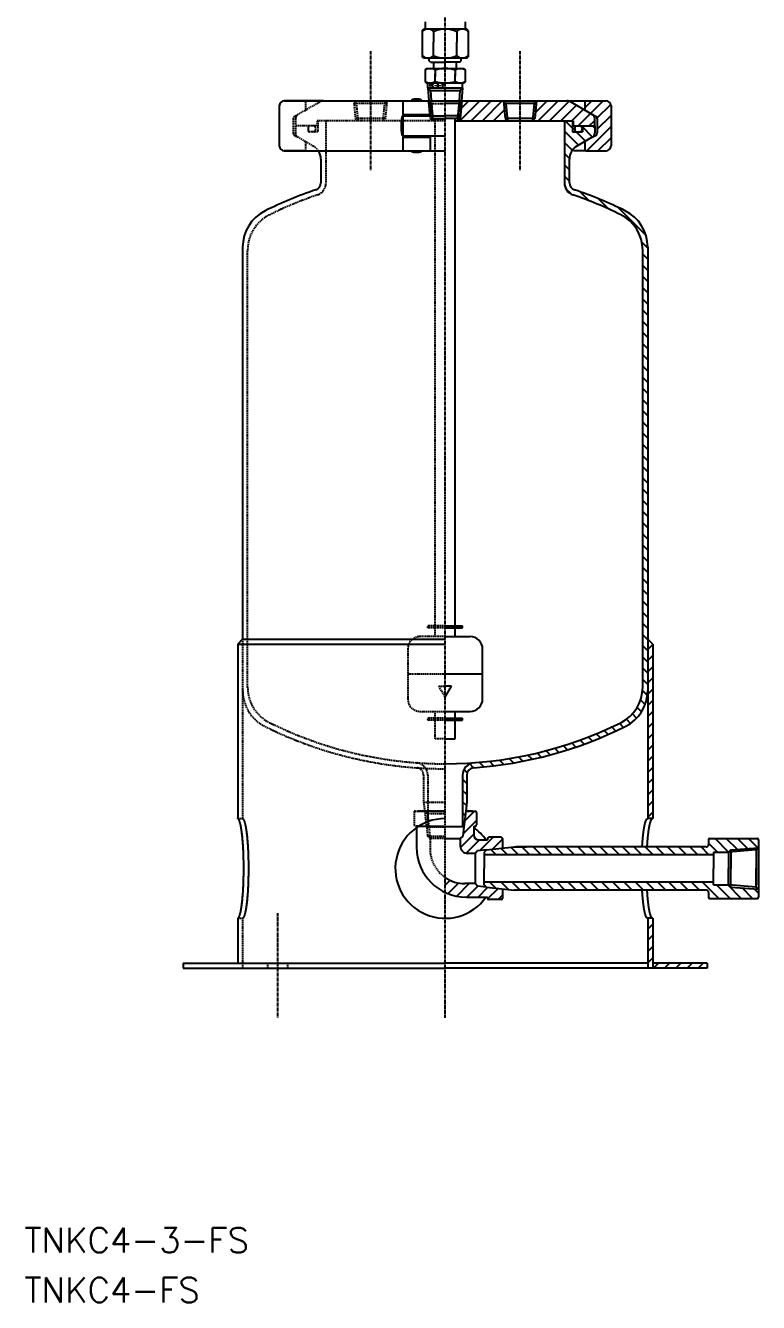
# Model space of a CAD drawing. Extents: x -168 to 126, y -732 to 125.
# Drawn here: x -168 to 126, y -732 to -220 of the extents above; entities that cross this region are included whole.
import ezdxf

# ---------------------------------------------------------------- set-up
doc = ezdxf.new("R2010")
doc.units = 0
doc.linetypes.add('CENTER', pattern=[2, 1.25, -0.25, 0.25, -0.25])
doc.linetypes.add('DASHED', pattern=[0.75, 0.5, -0.25])
doc.layers.get('0').update_dxf_attribs({"linetype": 'CONTINUOUS'})
doc.layers.add('CENTER', color=1, linetype='CENTER')
doc.styles.get("Standard").update_dxf_attribs({"font": 'txt.shx', "bigfont": 'bigfont.shx'})

# ---------------------------------------------------------------- blocks, each defined once
blk = doc.blocks.new('*U11')
at = {"color": 7, "linetype": 'CONTINUOUS'}
blk.add_text('MC-8-2', height=1, dxfattribs=at).set_placement((-6.42, -244.24))
blk = doc.blocks.new('*X12')
at = {"color": 0, "linetype": 'CONTINUOUS'}
for p, q in [((5.92, -258), (13.92, -250)), ((6.35, -253.08), (9.43, -250)), ((10.41, -258), (18.41, -250)), ((14.9, -258), (22.9, -250)), ((36.21, -254.65), (40.86, -250)), ((37.35, -258), (45.35, -250)), ((41.84, -258), (49.7, -250.14)), ((56, -252.82), (58.82, -250)), ((58.29, -255.02), (63.31, -250)), ((19.39, -258), (23.7, -253.69)), ((46.33, -258), (52.6, -251.73)), ((50.82, -258), (55.45, -253.37)), ((53.31, -260), (58.29, -255.02)), ((60.95, -256.85), (66.41, -251.39)), ((61, -261.29), (66.5, -255.79)), ((23.88, -258), (24.44, -257.44)), ((56.78, -270), (66.5, -260.28)), ((57.8, -260), (60, -257.8)), ((61.27, -270), (66.5, -264.77))]:
    blk.add_line(p, q, dxfattribs=at)
blk = doc.blocks.new('*X13')
at = {"color": 0, "linetype": 'CONTINUOUS'}
for p, q in [((7.77, -539.03), (11.8, -535)), ((7.18, -544.11), (12.5, -538.79)), ((6.16, -549.62), (11.5, -544.28)), ((8.41, -551.85), (13.77, -546.5)), ((13.93, -550.82), (19.26, -545.5)), ((19, -550.25), (23, -546.25)), ((0, -564.76), (2, -562.76)), ((1.15, -568.1), (5.4, -563.84)), ((4.62, -569.12), (9.66, -564.07)), ((8.73, -569.5), (13.14, -565.09)), ((13.22, -569.5), (17.16, -565.56)), ((17.03, -570.18), (21.22, -565.98)), ((21.2, -570.5), (23, -568.7))]:
    blk.add_line(p, q, dxfattribs=at)
blk = doc.blocks.new('*X14')
at = {"color": 0, "linetype": 'CONTINUOUS'}
for p, q in [((51, -260.89), (48.11, -258)), ((59.11, -264.51), (55, -260.4)), ((60, -260.91), (59.09, -260)), ((53.42, -267.8), (47.8, -262.18)), ((56.27, -266.16), (52.51, -262.4)), ((50.95, -269.82), (47.8, -266.67)), ((49.8, -273.16), (47.8, -271.16)), ((49.8, -277.65), (47.8, -275.65)), ((49.8, -282.14), (47.8, -280.14)), ((50.6, -287.43), (48.31, -285.14))]:
    blk.add_line(p, q, dxfattribs=at)
blk = doc.blocks.new('*X15')
at = {"color": 0, "linetype": 'CONTINUOUS'}
for p, q in [((57.73, -290.07), (54.12, -286.46)), ((65.5, -293.35), (61.36, -289.22)), ((80.47, -303.83), (69.38, -292.74)), ((81.2, -309.05), (78.89, -306.74)), ((81.2, -313.54), (79.2, -311.54)), ((81.2, -318.03), (79.2, -316.03)), ((81.2, -322.52), (79.2, -320.52)), ((81.2, -327.01), (79.2, -325.01)), ((81.2, -331.5), (79.2, -329.5)), ((81.2, -335.99), (79.2, -333.99)), ((81.2, -340.48), (79.2, -338.48)), ((81.2, -344.97), (79.2, -342.97)), ((81.2, -349.46), (79.2, -347.46)), ((81.2, -353.95), (79.2, -351.95)), ((81.2, -358.44), (79.2, -356.44)), ((81.2, -362.93), (79.2, -360.93)), ((81.2, -367.42), (79.2, -365.42)), ((81.2, -371.91), (79.2, -369.91)), ((81.2, -376.4), (79.2, -374.4)), ((81.2, -380.89), (79.2, -378.89)), ((81.2, -385.38), (79.2, -383.38)), ((81.2, -389.87), (79.2, -387.87)), ((81.2, -394.36), (79.2, -392.36)), ((81.2, -398.85), (79.2, -396.85)), ((81.2, -403.34), (79.2, -401.34)), ((81.2, -407.83), (79.2, -405.83)), ((81.2, -412.32), (79.2, -410.32)), ((81.2, -416.81), (79.2, -414.81)), ((81.2, -421.31), (79.2, -419.31)), ((81.2, -425.8), (79.2, -423.8)), ((81.2, -430.29), (79.2, -428.29)), ((81.2, -434.78), (79.2, -432.78)), ((81.2, -439.27), (79.2, -437.27)), ((81.2, -443.76), (79.2, -441.76)), ((81.2, -448.25), (79.2, -446.25)), ((81.2, -452.74), (79.2, -450.74)), ((81.2, -457.23), (79.2, -455.23)), ((81.2, -461.72), (79.2, -459.72)), ((81.2, -466.21), (79.2, -464.21)), ((81.2, -470.7), (79.2, -468.7)), ((81.2, -475.19), (79.2, -473.19)), ((81.2, -479.68), (79.2, -477.68)), ((81.08, -488.53), (79.15, -486.6)), ((81.2, -484.17), (79.2, -482.17)), ((80.2, -492.15), (78.38, -490.33)), ((76.76, -497.69), (75.06, -495.99)), ((78.72, -495.16), (76.97, -493.41)), ((68.46, -502.86), (66.82, -501.22)), ((71.5, -501.41), (69.86, -499.76)), ((74.36, -499.78), (72.69, -498.11)), ((55.77, -508.12), (54.11, -506.47)), ((59.03, -506.89), (57.38, -505.24)), ((62.23, -505.61), (60.58, -503.96)), ((65.37, -504.26), (63.73, -502.62)), ((38.55, -513.36), (36.85, -511.65)), ((42.12, -512.44), (40.43, -510.75)), ((45.63, -511.46), (43.95, -509.78)), ((49.07, -510.41), (47.4, -508.74)), ((52.45, -509.3), (50.79, -507.64)), ((11.36, -517.6), (9.82, -516.06)), ((15.51, -517.26), (13.66, -515.41)), ((19.56, -516.82), (17.74, -515)), ((23.52, -516.29), (21.73, -514.5)), ((27.39, -515.67), (25.63, -513.91)), ((31.19, -514.98), (29.45, -513.24)), ((34.91, -514.2), (33.19, -512.48)), ((8.65, -523.87), (7, -522.22)), ((8.83, -519.56), (7.55, -518.28)), ((8.65, -528.36), (7, -526.71)), ((8.5, -532.7), (7, -531.2)), ((8.03, -536.72), (7, -535.69)), ((7.57, -540.75), (7, -540.18))]:
    blk.add_line(p, q, dxfattribs=at)
blk = doc.blocks.new('*X16')
at = {"color": 0, "linetype": 'CONTINUOUS'}
for p, q in [((81.2, -470.09), (83.2, -468.09)), ((81.2, -474.58), (83.2, -472.58)), ((81.2, -479.07), (83.2, -477.07)), ((81.2, -483.56), (83.2, -481.56)), ((81.2, -488.05), (83.2, -486.05)), ((81.2, -492.54), (83.2, -490.54)), ((81.2, -497.03), (83.2, -495.03)), ((81.2, -501.52), (83.2, -499.52)), ((81.2, -506.01), (83.2, -504.01)), ((81.2, -510.5), (83.2, -508.5)), ((81.2, -514.99), (83.2, -512.99)), ((81.2, -519.48), (83.2, -517.48)), ((81.2, -523.97), (83.2, -521.97)), ((81.2, -528.46), (83.2, -526.46)), ((81.2, -532.95), (83.2, -530.95)), ((81.2, -537.44), (83.2, -535.44)), ((81.2, -582.34), (83.2, -580.34)), ((81.2, -586.83), (83.2, -584.83)), ((81.2, -591.32), (83.2, -589.32)), ((81.2, -595.81), (83.2, -593.81))]:
    blk.add_line(p, q, dxfattribs=at)
blk = doc.blocks.new('*X17')
at = {"color": 0, "linetype": 'CONTINUOUS'}
for p, q in [((83.5, -598), (85.5, -596)), ((87.99, -598), (89.99, -596)), ((92.48, -598), (94.48, -596)), ((96.97, -598), (98.97, -596)), ((101.46, -598), (103.46, -596))]:
    blk.add_line(p, q, dxfattribs=at)
blk = doc.blocks.new('*X18')
at = {"color": 0, "linetype": 'CONTINUOUS'}
for p, q in [((109.19, -551.47), (105.61, -547.88)), ((113.64, -551.43), (108.21, -546)), ((117.03, -550.32), (112.7, -546)), ((121.21, -550.02), (117.19, -546)), ((125.4, -549.72), (121.68, -546)), ((15.98, -552.55), (15.61, -552.18)), ((20.47, -552.55), (18.25, -550.33)), ((24.96, -552.55), (22.31, -549.9)), ((29.45, -552.55), (26.38, -549.48)), ((33.94, -552.55), (30.74, -549.35)), ((38.43, -552.55), (35.23, -549.35)), ((42.92, -552.55), (39.72, -549.35)), ((47.41, -552.55), (44.21, -549.35)), ((51.9, -552.55), (48.7, -549.35)), ((56.39, -552.55), (53.19, -549.35)), ((60.88, -552.55), (57.68, -549.35)), ((65.37, -552.55), (62.17, -549.35)), ((69.86, -552.55), (66.66, -549.35)), ((74.35, -552.55), (71.15, -549.35)), ((78.84, -552.55), (75.64, -549.35)), ((83.33, -552.55), (80.13, -549.35)), ((87.82, -552.55), (84.62, -549.35)), ((92.31, -552.55), (89.11, -549.35)), ((96.8, -552.55), (93.6, -549.35)), ((101.29, -552.55), (98.09, -549.35)), ((105.78, -552.55), (102.58, -549.35)), ((20.34, -565.89), (17.9, -563.45)), ((25.36, -566.41), (22.39, -563.45)), ((30.08, -566.65), (26.88, -563.45)), ((34.57, -566.65), (31.37, -563.45)), ((39.06, -566.65), (35.86, -563.45)), ((43.55, -566.65), (40.35, -563.45)), ((48.04, -566.65), (44.84, -563.45)), ((52.53, -566.65), (49.33, -563.45)), ((57.02, -566.65), (53.82, -563.45)), ((61.51, -566.65), (58.31, -563.45)), ((66, -566.65), (62.8, -563.45)), ((70.49, -566.65), (67.29, -563.45)), ((74.98, -566.65), (71.78, -563.45)), ((79.47, -566.65), (76.27, -563.45)), ((83.96, -566.65), (80.76, -563.45)), ((88.45, -566.65), (85.25, -563.45)), ((92.94, -566.65), (89.74, -563.45)), ((97.43, -566.65), (94.23, -563.45)), ((101.92, -566.65), (98.72, -563.45)), ((109.76, -570), (103.21, -563.45)), ((114.25, -570), (108.79, -564.53)), ((118.74, -570), (113.28, -564.53)), ((123.23, -570), (119.06, -565.82)), ((125.61, -567.88), (123.9, -566.18))]:
    blk.add_line(p, q, dxfattribs=at)

msp = doc.modelspace()

# ---------------------------------------------------------------- linework, layer by layer
at = {"color": 7, "linetype": 'CONTINUOUS'}
for p, q in [((-8, -218.3), (-8, -221.2)), ((8, -218.3), (8, -221.2)), ((-9.24, -221.7), (-8.74, -221.2)), ((-9.24, -221.7), (-9.24, -232.3)), ((8.74, -221.2), (-8.74, -221.2)), ((-4.62, -222.21), (-4.62, -226.45)), ((-4.62, -222.21), (-4.62, -226.45)), ((4.62, -222.21), (4.62, -226.45)), ((9.24, -221.7), (8.74, -221.2)), ((9.24, -221.7), (9.24, -232.3)), ((-4.62, -231.79), (-4.62, -226.45)), ((4.62, -231.79), (4.62, -226.45)), ((-8.74, -232.8), (-9.24, -232.3)), ((8.74, -232.8), (-8.74, -232.8)), ((-6.43, -233.92), (-6.43, -232.8)), ((-5.93, -234.42), (-6.43, -233.92)), ((-5.93, -234.42), (0, -234.42)), ((-4.5, -237), (-4.5, -234.32)), ((5.93, -234.42), (0, -234.42)), ((4.5, -237), (4.5, -234.32)), ((5.93, -234.42), (6.43, -233.92)), ((6.43, -233.92), (6.43, -232.8)), ((8.74, -232.8), (9.24, -232.3)), ((-8.08, -237.5), (-7.58, -237)), ((-8.08, -237.5), (-8.08, -242.3)), ((-7.58, -237), (7.58, -237)), ((-6, -237), (6, -237)), ((-4.04, -237.62), (-4.04, -240.31)), ((-4.04, -237.62), (-4.04, -240)), ((-4.04, -242.18), (-4.04, -239.12)), ((4.04, -237.62), (4.04, -240)), ((4.04, -237.62), (4.04, -240)), ((4.04, -242.18), (4.04, -239.12)), ((7.58, -237), (8.08, -237.5)), ((8.08, -237.5), (8.08, -242.3)), ((-8.08, -242.3), (-7.58, -242.8)), ((-7.58, -242.8), (7.58, -242.8)), ((-7.58, -242.8), (7.58, -242.8)), ((-7, -244.8), (-7, -242.8)), ((-7, -244.8), (-6.57, -250)), ((-7, -244.8), (-5.92, -245.8)), ((-7, -244.8), (7, -244.8)), ((-6, -242.8), (6, -242.8)), ((-5.92, -245.8), (-5.57, -250)), ((-5.92, -245.8), (5.92, -245.8)), ((-5.5, -242.8), (5.5, -242.8)), ((5.92, -245.8), (5.57, -250)), ((7, -244.8), (5.92, -245.8)), ((7, -244.8), (6.57, -250)), ((7, -244.8), (7, -242.8)), ((7.58, -242.8), (8.08, -242.3)), ((-64.5, -250), (0, -250)), ((-56.5, -250), (-64.5, -250)), ((-48.8, -250), (-56.5, -250)), ((-17, -250), (-17, -255.5)), ((-6.57, -250), (6.57, -250)), ((-6, -250), (-6, -255.5)), ((0, -250), (64.5, -250)), ((6.54, -251), (0, -251)), ((5.57, -250), (5, -257)), ((5.63, -251), (5, -258)), ((6.63, -250), (5.63, -251)), ((6.63, -250), (6, -257)), ((6.08, -256), (6.57, -250)), ((23.37, -250), (24, -257)), ((23.37, -250), (24.37, -251)), ((36.54, -251), (23.46, -251)), ((24.37, -251), (25, -258)), ((35.63, -251), (35, -258)), ((36.63, -250), (35.63, -251)), ((36.63, -250), (36, -257)), ((59, -255.42), (50.3, -250.4)), ((56, -250.5), (56, -253.69)), ((-66.5, -252), (-66.5, -268)), ((-17, -255.5), (-6, -255.5)), ((-17, -256), (0, -256)), ((-17, -256), (-17, -264)), ((-13.64, -255.5), (-13.64, -256)), ((-9.36, -255.5), (-9.36, -256)), ((-6.08, -256), (0, -256)), ((6.08, -256), (0, -256)), ((6.08, -256), (5, -257)), ((59, -255.42), (60.5, -256.29)), ((66.5, -252), (66.5, -268)), ((5, -257), (0, -257)), ((5, -257), (0, -257)), ((6, -257), (0, -257)), ((4, -464.95), (4, -257)), ((4, -258), (51.35, -258)), ((6, -257), (5, -258)), ((36, -257), (24, -257)), ((24, -257), (25, -258)), ((36, -257), (35, -258)), ((47.8, -258), (47.8, -282.94)), ((51, -258), (51, -262.4)), ((51, -260), (60, -260)), ((51.35, -258), (51.35, -260)), ((55, -260), (55, -262.4)), ((60, -260), (60, -257.15)), ((60, -260), (60, -262.85)), ((61, -257.15), (61, -262.85)), ((-17, -264), (0, -264)), ((-17, -264.5), (-17, -270)), ((-17, -264.5), (-6, -264.5)), ((-13.64, -264), (-13.64, -264.5)), ((-9.36, -264), (-9.36, -264.5)), ((-6, -264.5), (-6, -270)), ((51, -262.4), (55, -262.4)), ((59, -264.58), (52.8, -268.16)), ((56, -266.31), (56, -269.5)), ((59, -264.58), (60.5, -263.71)), ((-56.5, -270), (-64.5, -270)), ((-64.5, -270), (0, -270)), ((-56.5, -270), (-50.28, -270)), ((56.5, -270), (51.48, -270)), ((56.5, -270), (64.5, -270)), ((-49.8, -273.35), (-49.8, -282.83)), ((49.8, -282.83), (49.8, -273.35)), ((-81.2, -308.64), (-81.2, -466)), ((79.2, -485.31), (79.2, -309.87)), ((81.2, -308.64), (81.2, -486.53)), ((0, -460.65), (7, -460.65)), ((7, -461.45), (7, -460.65)), ((-83.2, -468), (-81.2, -466)), ((-81.2, -466), (0, -466)), ((0, -461.45), (7, -461.45)), ((0, -464.95), (10, -464.95)), ((83.2, -468), (81.2, -466)), ((-83.2, -468), (-83.2, -538)), ((-83.2, -468), (0, -468)), ((15, -489.95), (15, -469.95)), ((83.2, -468), (83.2, -538)), ((0, -479.95), (15, -479.95)), ((2.6, -484.82), (0, -484.82)), ((0, -489.32), (2.6, -484.82)), ((81.2, -486.53), (81.2, -538)), ((0, -494.95), (10, -494.95)), ((4, -505.95), (4, -494.95)), ((0, -497.65), (7, -497.65)), ((0, -498.45), (7, -498.45)), ((7, -498.45), (7, -497.65)), ((0, -505.95), (4, -505.95)), ((7, -520.56), (7, -535)), ((8.65, -520.59), (8.65, -531.35)), ((8.65, -531.35), (8.23, -535)), ((7, -535), (7, -541.35)), ((8.23, -535), (7.5, -541.35)), ((8.23, -535), (12, -535)), ((11, -535), (8.23, -535)), ((12.5, -535.5), (12.5, -540.5)), ((83.2, -538), (81.2, -538)), ((-11.5, -541.64), (-11.5, -549.5)), ((-10.54, -541), (0, -541)), ((7.5, -541.35), (0, -541.35)), ((7.5, -541.35), (7.07, -545)), ((11.5, -541), (11.5, -544.5)), ((11.5, -541), (12, -541)), ((0, -546), (6.07, -546)), ((7.07, -545), (6.07, -546)), ((6.07, -546), (6.07, -548.93)), ((13.5, -546.5), (17, -546.5)), ((17, -546), (17, -546.5)), ((22.5, -545.5), (17.5, -545.5)), ((23, -546), (23, -549.83)), ((105.61, -546.5), (105.61, -548.35)), ((106.11, -546), (125.11, -546)), ((125.61, -546.5), (125.61, -569.5)), ((12, -551.93), (9.07, -551.93)), ((13, -550.93), (12, -551.93)), ((12, -551.93), (12, -564.07)), ((16.56, -550.54), (13, -550.93)), ((16.6, -550.5), (15.61, -551.47)), ((15.61, -551.47), (15.61, -558)), ((32.55, -552.55), (15.61, -552.55)), ((16.6, -550.5), (27.61, -549.35)), ((27.61, -549.35), (32.55, -549.35)), ((27.61, -549.35), (32.55, -549.35)), ((104.61, -549.35), (28.32, -549.35)), ((107.61, -552.55), (28.32, -552.55)), ((107.61, -551.47), (107.61, -558)), ((107.61, -551.47), (113.61, -551.47)), ((114.6, -550.5), (113.61, -551.47)), ((124.73, -550.5), (113.61, -551.47)), ((113.61, -551.47), (113.61, -558)), ((114.6, -550.5), (125.61, -549.7)), ((114.6, -550.5), (114.6, -558)), ((125.61, -549.7), (124.73, -550.5)), ((124.73, -550.5), (124.73, -558)), ((15.61, -564.53), (15.61, -558)), ((107.61, -564.53), (107.61, -558)), ((113.61, -564.53), (113.61, -558)), ((114.6, -565.5), (114.6, -558)), ((124.73, -565.5), (124.73, -558)), ((125.61, -564.53), (125.61, -558)), ((125.61, -564.53), (125.61, -558)), ((125.61, -564.53), (125.61, -558)), ((32.55, -563.45), (15.61, -563.45)), ((32.55, -563.45), (15.61, -563.45)), ((107.61, -563.45), (28.32, -563.45)), ((12, -564.07), (7.93, -564.07)), ((13, -565.07), (12, -564.07)), ((16.56, -565.46), (13, -565.07)), ((16.6, -565.5), (15.61, -564.53)), ((16.6, -565.5), (27.61, -566.65)), ((23, -566.17), (23, -570)), ((104.61, -566.65), (27.61, -566.65)), ((105.61, -567.65), (105.61, -569.5)), ((107.61, -564.53), (113.61, -564.53)), ((114.6, -565.5), (113.61, -564.53)), ((124.73, -565.5), (113.61, -564.53)), ((114.6, -565.5), (125.61, -566.3)), ((125.61, -566.3), (124.73, -565.5)), ((8.5, -569.5), (17, -569.5)), ((17, -569.5), (17, -570)), ((22.5, -570.5), (17.5, -570.5)), ((106.11, -570), (125.11, -570)), ((-83.2, -578), (-83.2, -596)), ((83.2, -578), (81.2, -578)), ((81.2, -578), (81.2, -598)), ((83.2, -578), (83.2, -598)), ((-105, -596), (-105, -598)), ((-105, -596), (0, -596)), ((-105, -598), (0, -598)), ((81.2, -596), (0, -596)), ((105, -598), (0, -598)), ((105, -596), (83.2, -596)), ((105, -596), (105, -598))]:
    msp.add_line(p, q, dxfattribs=at)
at = {"color": 3, "linetype": 'DASHED'}
for p, q in [((-60.5, -256.29), (-50.3, -250.4)), ((-56, -250.5), (-56, -253.69)), ((-36.63, -250), (-36, -257)), ((-36.63, -250), (-35.63, -251)), ((-23.46, -251), (-36.54, -251)), ((-35.63, -251), (-35, -258)), ((-24.37, -251), (-25, -258)), ((-23.37, -250), (-24.37, -251)), ((-23.37, -250), (-24, -257)), ((-6.63, -250), (-6, -257)), ((-6.63, -250), (-5.63, -251)), ((-6.08, -256), (-6.57, -250)), ((-6.54, -251), (0, -251)), ((-5.63, -251), (-5, -258)), ((-5.57, -250), (-5, -257)), ((-6.08, -256), (-5, -257)), ((-61, -257.15), (-61, -262.85)), ((-60, -257.15), (-60, -262.85)), ((-51, -260), (-60, -260)), ((-55, -260), (-55, -262.4)), ((0, -258), (-51.35, -258)), ((-51.35, -258), (-51.35, -260)), ((-51, -258), (-51, -262.4)), ((-47.8, -258), (-47.8, -282.94)), ((-24, -257), (-36, -257)), ((-36, -257), (-35, -258)), ((-24, -257), (-25, -258)), ((-6, -257), (-5, -258)), ((-6, -257), (0, -257)), ((-5, -257), (0, -257)), ((-5, -257), (0, -257)), ((-4, -464.95), (-4, -257)), ((-60.5, -263.71), (-52.8, -268.16)), ((-56, -266.31), (-56, -269.5)), ((-51, -262.4), (-55, -262.4)), ((-79.2, -485.31), (-79.2, -309.87)), ((-7, -461.45), (-7, -460.65)), ((0, -460.65), (-7, -460.65)), ((-81.2, -466), (-81.2, -538)), ((0, -464.95), (-10, -464.95)), ((0, -461.45), (-7, -461.45)), ((-15, -469.95), (-15, -489.95)), ((-15, -479.95), (0, -479.95)), ((-2.6, -484.82), (0, -489.32)), ((-2.6, -484.82), (0, -484.82)), ((-10, -494.95), (0, -494.95)), ((-4, -505.95), (-4, -494.95)), ((0, -497.65), (-7, -497.65)), ((-7, -498.45), (-7, -497.65)), ((0, -498.45), (-7, -498.45)), ((0, -505.95), (-4, -505.95)), ((-8.65, -520.59), (-8.65, -531.35)), ((-7, -520.56), (-7, -535)), ((-8.65, -531.35), (-8.23, -535)), ((-8.65, -531.35), (0, -531.35)), ((-83.2, -538), (-81.2, -538)), ((-12.5, -535.5), (-12.5, -540.5)), ((-12, -535), (0, -535)), ((0, -535), (-11, -535)), ((-8.23, -535), (0, -535)), ((-8.23, -535), (-7.5, -541.35)), ((-8.23, -535), (0, -535)), ((-8.07, -535), (-7.07, -545)), ((-7.07, -536), (-8.07, -535)), ((-7.07, -536), (-6.07, -546)), ((-7.07, -536), (0, -536)), ((-7, -535), (-7, -541.35)), ((-10.54, -541), (-12, -541)), ((-11.5, -541.64), (-11.5, -541)), ((-7.5, -541.35), (0, -541.35)), ((-7.07, -545), (0, -545)), ((-7.07, -545), (-6.07, -546)), ((0, -546), (-6.07, -546)), ((-6.07, -546), (-6.07, -550.07)), ((-83.2, -578), (-81.2, -578)), ((-81.2, -578), (-81.2, -598)), ((-71.18, -596), (-71.18, -598)), ((-63.18, -596), (-63.18, -598))]:
    msp.add_line(p, q, dxfattribs=at)
at = {"color": 7, "linetype": 'CONTINUOUS'}
for points in [[(-9.36, -250, 0), (-9.36, -249.98, 0), (-9.36, -249.96, 0), (-9.37, -249.94, 0), (-9.37, -249.93, 0), (-9.38, -249.91, 0), (-9.39, -249.89, 0), (-9.39, -249.87, 0), (-9.4, -249.85, 0), (-9.41, -249.84, 0), (-9.43, -249.82, 0), (-9.44, -249.8, 0), (-9.45, -249.78, 0), (-9.47, -249.77, 0), (-9.49, -249.75, 0), (-9.51, -249.73, 0), (-9.53, -249.71, 0), (-9.55, -249.7, 0), (-9.57, -249.68, 0), (-9.59, -249.66, 0), (-9.61, -249.65, 0), (-9.64, -249.63, 0), (-9.67, -249.62, 0), (-9.69, -249.6, 0), (-9.72, -249.59, 0), (-9.75, -249.57, 0), (-9.78, -249.56, 0), (-9.81, -249.54, 0), (-9.85, -249.53, 0), (-9.88, -249.51, 0), (-9.92, -249.5, 0), (-9.95, -249.49, 0), (-9.99, -249.47, 0), (-10.03, -249.46, 0), (-10.06, -249.45, 0), (-10.1, -249.44, 0), (-10.14, -249.42, 0), (-10.18, -249.41, 0), (-10.23, -249.4, 0), (-10.27, -249.39, 0), (-10.31, -249.38, 0), (-10.36, -249.37, 0), (-10.4, -249.36, 0), (-10.45, -249.35, 0), (-10.49, -249.34, 0), (-10.54, -249.33, 0), (-10.59, -249.32, 0), (-10.63, -249.32, 0), (-10.68, -249.31, 0), (-10.73, -249.3, 0), (-10.78, -249.3, 0), (-10.83, -249.29, 0), (-10.88, -249.28, 0), (-10.93, -249.28, 0), (-10.98, -249.28, 0), (-11.03, -249.27, 0), (-11.08, -249.27, 0), (-11.13, -249.26, 0), (-11.19, -249.26, 0), (-11.24, -249.26, 0), (-11.29, -249.26, 0), (-11.34, -249.25, 0), (-11.4, -249.25, 0), (-11.45, -249.25, 0), (-11.5, -249.25, 0), (-11.55, -249.25, 0), (-11.6, -249.25, 0), (-11.66, -249.25, 0), (-11.71, -249.26, 0), (-11.76, -249.26, 0), (-11.81, -249.26, 0), (-11.87, -249.26, 0), (-11.92, -249.27, 0), (-11.97, -249.27, 0), (-12.02, -249.28, 0), (-12.07, -249.28, 0), (-12.12, -249.28, 0), (-12.17, -249.29, 0), (-12.22, -249.3, 0), (-12.27, -249.3, 0), (-12.32, -249.31, 0), (-12.37, -249.32, 0), (-12.41, -249.32, 0), (-12.46, -249.33, 0), (-12.51, -249.34, 0), (-12.55, -249.35, 0), (-12.6, -249.36, 0), (-12.64, -249.37, 0), (-12.69, -249.38, 0), (-12.73, -249.39, 0), (-12.77, -249.4, 0), (-12.82, -249.41, 0), (-12.86, -249.42, 0), (-12.9, -249.44, 0), (-12.94, -249.45, 0), (-12.97, -249.46, 0), (-13.01, -249.47, 0), (-13.05, -249.49, 0), (-13.08, -249.5, 0), (-13.12, -249.51, 0), (-13.15, -249.53, 0), (-13.19, -249.54, 0), (-13.22, -249.56, 0), (-13.25, -249.57, 0), (-13.28, -249.59, 0), (-13.31, -249.6, 0), (-13.33, -249.62, 0), (-13.36, -249.63, 0), (-13.39, -249.65, 0), (-13.41, -249.66, 0), (-13.43, -249.68, 0), (-13.45, -249.7, 0), (-13.47, -249.71, 0), (-13.49, -249.73, 0), (-13.51, -249.75, 0), (-13.53, -249.77, 0), (-13.55, -249.78, 0), (-13.56, -249.8, 0), (-13.57, -249.82, 0), (-13.59, -249.84, 0), (-13.6, -249.85, 0), (-13.61, -249.87, 0), (-13.61, -249.89, 0), (-13.62, -249.91, 0), (-13.63, -249.93, 0), (-13.63, -249.94, 0), (-13.64, -249.96, 0), (-13.64, -249.98, 0), (-13.64, -250, 0)], [(-17, -256, 0), (-17.02, -256, 0), (-17.03, -256, 0), (-17.05, -256.01, 0), (-17.07, -256.02, 0), (-17.09, -256.03, 0), (-17.1, -256.04, 0), (-17.12, -256.06, 0), (-17.14, -256.08, 0), (-17.15, -256.1, 0), (-17.17, -256.12, 0), (-17.19, -256.14, 0), (-17.2, -256.17, 0), (-17.22, -256.2, 0), (-17.24, -256.23, 0), (-17.25, -256.27, 0), (-17.27, -256.3, 0), (-17.28, -256.34, 0), (-17.3, -256.38, 0), (-17.32, -256.43, 0), (-17.33, -256.47, 0), (-17.35, -256.52, 0), (-17.36, -256.57, 0), (-17.37, -256.62, 0), (-17.39, -256.67, 0), (-17.4, -256.73, 0), (-17.42, -256.79, 0), (-17.43, -256.85, 0), (-17.44, -256.91, 0), (-17.46, -256.97, 0), (-17.47, -257.04, 0), (-17.48, -257.1, 0), (-17.5, -257.17, 0), (-17.51, -257.24, 0), (-17.52, -257.31, 0), (-17.53, -257.39, 0), (-17.54, -257.46, 0), (-17.55, -257.54, 0), (-17.56, -257.62, 0), (-17.57, -257.7, 0), (-17.58, -257.78, 0), (-17.59, -257.86, 0), (-17.6, -257.94, 0), (-17.61, -258.03, 0), (-17.62, -258.11, 0), (-17.63, -258.2, 0), (-17.63, -258.29, 0), (-17.64, -258.38, 0), (-17.65, -258.47, 0), (-17.65, -258.56, 0), (-17.66, -258.65, 0), (-17.67, -258.75, 0), (-17.67, -258.84, 0), (-17.68, -258.93, 0), (-17.68, -259.03, 0), (-17.68, -259.12, 0), (-17.69, -259.22, 0), (-17.69, -259.32, 0), (-17.69, -259.41, 0), (-17.7, -259.51, 0), (-17.7, -259.61, 0), (-17.7, -259.71, 0), (-17.7, -259.8, 0), (-17.7, -259.9, 0), (-17.7, -260, 0), (-17.7, -260.1, 0), (-17.7, -260.2, 0), (-17.7, -260.29, 0), (-17.7, -260.39, 0), (-17.7, -260.49, 0), (-17.69, -260.59, 0), (-17.69, -260.68, 0), (-17.69, -260.78, 0), (-17.68, -260.88, 0), (-17.68, -260.97, 0), (-17.68, -261.07, 0), (-17.67, -261.16, 0), (-17.67, -261.25, 0), (-17.66, -261.35, 0), (-17.65, -261.44, 0), (-17.65, -261.53, 0), (-17.64, -261.62, 0), (-17.63, -261.71, 0), (-17.63, -261.8, 0), (-17.62, -261.89, 0), (-17.61, -261.97, 0), (-17.6, -262.06, 0), (-17.59, -262.14, 0), (-17.58, -262.22, 0), (-17.57, -262.3, 0), (-17.56, -262.38, 0), (-17.55, -262.46, 0), (-17.54, -262.54, 0), (-17.53, -262.61, 0), (-17.52, -262.69, 0), (-17.51, -262.76, 0), (-17.5, -262.83, 0), (-17.48, -262.9, 0), (-17.47, -262.96, 0), (-17.46, -263.03, 0), (-17.44, -263.09, 0), (-17.43, -263.15, 0), (-17.42, -263.21, 0), (-17.4, -263.27, 0), (-17.39, -263.33, 0), (-17.37, -263.38, 0), (-17.36, -263.43, 0), (-17.35, -263.48, 0), (-17.33, -263.53, 0), (-17.32, -263.57, 0), (-17.3, -263.62, 0), (-17.28, -263.66, 0), (-17.27, -263.7, 0), (-17.25, -263.73, 0), (-17.24, -263.77, 0), (-17.22, -263.8, 0), (-17.2, -263.83, 0), (-17.19, -263.86, 0), (-17.17, -263.88, 0), (-17.15, -263.9, 0), (-17.14, -263.92, 0), (-17.12, -263.94, 0), (-17.1, -263.96, 0), (-17.09, -263.97, 0), (-17.07, -263.98, 0), (-17.05, -263.99, 0), (-17.03, -264, 0), (-17.02, -264, 0), (-17, -264, 0)], [(-9.36, -270, 0), (-9.36, -270.02, 0), (-9.36, -270.04, 0), (-9.37, -270.06, 0), (-9.37, -270.07, 0), (-9.38, -270.09, 0), (-9.39, -270.11, 0), (-9.39, -270.13, 0), (-9.4, -270.15, 0), (-9.41, -270.16, 0), (-9.43, -270.18, 0), (-9.44, -270.2, 0), (-9.45, -270.22, 0), (-9.47, -270.23, 0), (-9.49, -270.25, 0), (-9.51, -270.27, 0), (-9.53, -270.29, 0), (-9.55, -270.3, 0), (-9.57, -270.32, 0), (-9.59, -270.34, 0), (-9.61, -270.35, 0), (-9.64, -270.37, 0), (-9.67, -270.38, 0), (-9.69, -270.4, 0), (-9.72, -270.42, 0), (-9.75, -270.43, 0), (-9.78, -270.44, 0), (-9.81, -270.46, 0), (-9.85, -270.47, 0), (-9.88, -270.49, 0), (-9.92, -270.5, 0), (-9.95, -270.51, 0), (-9.99, -270.53, 0), (-10.03, -270.54, 0), (-10.06, -270.55, 0), (-10.1, -270.56, 0), (-10.14, -270.58, 0), (-10.18, -270.59, 0), (-10.23, -270.6, 0), (-10.27, -270.61, 0), (-10.31, -270.62, 0), (-10.36, -270.63, 0), (-10.4, -270.64, 0), (-10.45, -270.65, 0), (-10.49, -270.66, 0), (-10.54, -270.67, 0), (-10.59, -270.68, 0), (-10.63, -270.68, 0), (-10.68, -270.69, 0), (-10.73, -270.7, 0), (-10.78, -270.7, 0), (-10.83, -270.71, 0), (-10.88, -270.71, 0), (-10.93, -270.72, 0), (-10.98, -270.72, 0), (-11.03, -270.73, 0), (-11.08, -270.73, 0), (-11.13, -270.74, 0), (-11.19, -270.74, 0), (-11.24, -270.74, 0), (-11.29, -270.74, 0), (-11.34, -270.75, 0), (-11.4, -270.75, 0), (-11.45, -270.75, 0), (-11.5, -270.75, 0), (-11.55, -270.75, 0), (-11.6, -270.75, 0), (-11.66, -270.75, 0), (-11.71, -270.74, 0), (-11.76, -270.74, 0), (-11.81, -270.74, 0), (-11.87, -270.74, 0), (-11.92, -270.73, 0), (-11.97, -270.73, 0), (-12.02, -270.72, 0), (-12.07, -270.72, 0), (-12.12, -270.71, 0), (-12.17, -270.71, 0), (-12.22, -270.7, 0), (-12.27, -270.7, 0), (-12.32, -270.69, 0), (-12.37, -270.68, 0), (-12.41, -270.68, 0), (-12.46, -270.67, 0), (-12.51, -270.66, 0), (-12.55, -270.65, 0), (-12.6, -270.64, 0), (-12.64, -270.63, 0), (-12.69, -270.62, 0), (-12.73, -270.61, 0), (-12.77, -270.6, 0), (-12.82, -270.59, 0), (-12.86, -270.58, 0), (-12.9, -270.56, 0), (-12.94, -270.55, 0), (-12.97, -270.54, 0), (-13.01, -270.53, 0), (-13.05, -270.51, 0), (-13.08, -270.5, 0), (-13.12, -270.49, 0), (-13.15, -270.47, 0), (-13.19, -270.46, 0), (-13.22, -270.44, 0), (-13.25, -270.43, 0), (-13.28, -270.42, 0), (-13.31, -270.4, 0), (-13.33, -270.38, 0), (-13.36, -270.37, 0), (-13.39, -270.35, 0), (-13.41, -270.34, 0), (-13.43, -270.32, 0), (-13.45, -270.3, 0), (-13.47, -270.29, 0), (-13.49, -270.27, 0), (-13.51, -270.25, 0), (-13.53, -270.23, 0), (-13.55, -270.22, 0), (-13.56, -270.2, 0), (-13.57, -270.18, 0), (-13.59, -270.16, 0), (-13.6, -270.15, 0), (-13.61, -270.13, 0), (-13.61, -270.11, 0), (-13.62, -270.09, 0), (-13.63, -270.07, 0), (-13.63, -270.06, 0), (-13.64, -270.04, 0), (-13.64, -270.02, 0), (-13.64, -270, 0)], [(-83.2, -578, 0), (-83.14, -577.99, 0), (-83.08, -577.98, 0), (-83.02, -577.95, 0), (-82.96, -577.9, 0), (-82.9, -577.85, 0), (-82.84, -577.78, 0), (-82.78, -577.71, 0), (-82.72, -577.62, 0), (-82.67, -577.51, 0), (-82.61, -577.4, 0), (-82.55, -577.28, 0), (-82.49, -577.14, 0), (-82.43, -576.99, 0), (-82.38, -576.83, 0), (-82.32, -576.66, 0), (-82.27, -576.48, 0), (-82.21, -576.28, 0), (-82.16, -576.08, 0), (-82.1, -575.86, 0), (-82.05, -575.64, 0), (-82, -575.4, 0), (-81.95, -575.15, 0), (-81.89, -574.9, 0), (-81.84, -574.63, 0), (-81.8, -574.35, 0), (-81.75, -574.06, 0), (-81.7, -573.77, 0), (-81.65, -573.46, 0), (-81.61, -573.14, 0), (-81.56, -572.82, 0), (-81.52, -572.49, 0), (-81.47, -572.14, 0), (-81.43, -571.79, 0), (-81.39, -571.43, 0), (-81.35, -571.06, 0), (-81.31, -570.69, 0), (-81.28, -570.3, 0), (-81.24, -569.91, 0), (-81.21, -569.52, 0), (-81.17, -569.11, 0), (-81.14, -568.7, 0), (-81.11, -568.28, 0), (-81.08, -567.86, 0), (-81.05, -567.43, 0), (-81.02, -566.99, 0), (-80.99, -566.55, 0), (-80.97, -566.11, 0), (-80.95, -565.65, 0), (-80.92, -565.2, 0), (-80.9, -564.74, 0), (-80.88, -564.27, 0), (-80.87, -563.81, 0), (-80.85, -563.33, 0), (-80.83, -562.86, 0), (-80.82, -562.38, 0), (-80.81, -561.9, 0), (-80.8, -561.42, 0), (-80.79, -560.93, 0), (-80.78, -560.45, 0), (-80.77, -559.96, 0), (-80.77, -559.47, 0), (-80.76, -558.98, 0), (-80.76, -558.49, 0), (-80.76, -558, 0), (-80.76, -557.51, 0), (-80.76, -557.02, 0), (-80.77, -556.53, 0), (-80.77, -556.04, 0), (-80.78, -555.55, 0), (-80.79, -555.07, 0), (-80.8, -554.58, 0), (-80.81, -554.1, 0), (-80.82, -553.62, 0), (-80.83, -553.14, 0), (-80.85, -552.67, 0), (-80.87, -552.19, 0), (-80.88, -551.73, 0), (-80.9, -551.26, 0), (-80.92, -550.8, 0), (-80.95, -550.35, 0), (-80.97, -549.89, 0), (-80.99, -549.45, 0), (-81.02, -549.01, 0), (-81.05, -548.57, 0), (-81.08, -548.14, 0), (-81.11, -547.72, 0), (-81.14, -547.3, 0), (-81.17, -546.89, 0), (-81.21, -546.48, 0), (-81.24, -546.09, 0), (-81.28, -545.7, 0), (-81.31, -545.31, 0), (-81.35, -544.94, 0), (-81.39, -544.57, 0), (-81.43, -544.21, 0), (-81.47, -543.86, 0), (-81.52, -543.51, 0), (-81.56, -543.18, 0), (-81.61, -542.86, 0), (-81.65, -542.54, 0), (-81.7, -542.23, 0), (-81.75, -541.94, 0), (-81.8, -541.65, 0), (-81.84, -541.37, 0), (-81.89, -541.1, 0), (-81.95, -540.85, 0), (-82, -540.6, 0), (-82.05, -540.36, 0), (-82.1, -540.14, 0), (-82.16, -539.92, 0), (-82.21, -539.72, 0), (-82.27, -539.52, 0), (-82.32, -539.34, 0), (-82.38, -539.17, 0), (-82.43, -539.01, 0), (-82.49, -538.86, 0), (-82.55, -538.72, 0), (-82.61, -538.6, 0), (-82.67, -538.49, 0), (-82.72, -538.38, 0), (-82.78, -538.29, 0), (-82.84, -538.22, 0), (-82.9, -538.15, 0), (-82.96, -538.1, 0), (-83.02, -538.05, 0), (-83.08, -538.02, 0), (-83.14, -538.01, 0), (-83.2, -538, 0)], [(79, -549.35, 0), (79.01, -549.19, 0), (79.02, -549.03, 0), (79.03, -548.88, 0), (79.04, -548.72, 0), (79.05, -548.57, 0), (79.06, -548.41, 0), (79.07, -548.26, 0), (79.08, -548.11, 0), (79.09, -547.95, 0), (79.1, -547.8, 0), (79.11, -547.65, 0), (79.12, -547.5, 0), (79.13, -547.35, 0), (79.15, -547.21, 0), (79.16, -547.06, 0), (79.17, -546.91, 0), (79.18, -546.76, 0), (79.19, -546.62, 0), (79.21, -546.48, 0), (79.22, -546.33, 0), (79.23, -546.19, 0), (79.24, -546.05, 0), (79.26, -545.91, 0), (79.27, -545.77, 0), (79.28, -545.63, 0), (79.3, -545.5, 0), (79.31, -545.36, 0), (79.32, -545.22, 0), (79.34, -545.09, 0), (79.35, -544.95, 0), (79.36, -544.82, 0), (79.38, -544.69, 0), (79.39, -544.56, 0), (79.41, -544.43, 0), (79.42, -544.3, 0), (79.44, -544.17, 0), (79.45, -544.05, 0), (79.47, -543.92, 0), (79.48, -543.8, 0), (79.5, -543.68, 0), (79.51, -543.55, 0), (79.53, -543.43, 0), (79.54, -543.31, 0), (79.56, -543.2, 0), (79.58, -543.08, 0), (79.59, -542.96, 0), (79.61, -542.85, 0), (79.62, -542.73, 0), (79.64, -542.62, 0), (79.66, -542.51, 0), (79.67, -542.4, 0), (79.69, -542.29, 0), (79.71, -542.18, 0), (79.72, -542.07, 0), (79.74, -541.97, 0), (79.76, -541.86, 0), (79.78, -541.76, 0), (79.79, -541.66, 0), (79.81, -541.56, 0), (79.83, -541.46, 0), (79.85, -541.36, 0), (79.86, -541.26, 0), (79.88, -541.17, 0), (79.9, -541.07, 0), (79.92, -540.98, 0), (79.94, -540.89, 0), (79.96, -540.8, 0), (79.97, -540.71, 0), (79.99, -540.62, 0), (80.01, -540.54, 0), (80.03, -540.45, 0), (80.05, -540.37, 0), (80.07, -540.29, 0), (80.09, -540.21, 0), (80.11, -540.12, 0), (80.12, -540.05, 0), (80.14, -539.97, 0), (80.16, -539.89, 0), (80.18, -539.82, 0), (80.2, -539.75, 0), (80.22, -539.68, 0), (80.24, -539.61, 0), (80.26, -539.54, 0), (80.28, -539.47, 0), (80.3, -539.41, 0), (80.32, -539.34, 0), (80.34, -539.28, 0), (80.36, -539.22, 0), (80.38, -539.16, 0), (80.4, -539.1, 0), (80.42, -539.05, 0), (80.44, -538.99, 0), (80.46, -538.94, 0), (80.48, -538.88, 0), (80.5, -538.83, 0), (80.52, -538.78, 0), (80.54, -538.74, 0), (80.56, -538.69, 0), (80.59, -538.64, 0), (80.61, -538.6, 0), (80.63, -538.56, 0), (80.65, -538.52, 0), (80.67, -538.48, 0), (80.69, -538.44, 0), (80.71, -538.41, 0), (80.73, -538.37, 0), (80.75, -538.34, 0), (80.77, -538.31, 0), (80.8, -538.28, 0), (80.82, -538.25, 0), (80.84, -538.22, 0), (80.86, -538.2, 0), (80.88, -538.17, 0), (80.9, -538.15, 0), (80.92, -538.13, 0), (80.94, -538.11, 0), (80.96, -538.09, 0), (80.99, -538.08, 0), (81.01, -538.06, 0), (81.03, -538.05, 0), (81.05, -538.04, 0), (81.07, -538.03, 0), (81.09, -538.02, 0), (81.11, -538.01, 0), (81.14, -538.01, 0), (81.16, -538, 0), (81.18, -538, 0), (81.2, -538, 0)], [(81, -549.35, 0), (81.01, -549.19, 0), (81.02, -549.03, 0), (81.03, -548.88, 0), (81.04, -548.72, 0), (81.05, -548.57, 0), (81.06, -548.41, 0), (81.07, -548.26, 0), (81.08, -548.11, 0), (81.09, -547.95, 0), (81.1, -547.8, 0), (81.11, -547.65, 0), (81.12, -547.5, 0), (81.13, -547.35, 0), (81.15, -547.21, 0), (81.16, -547.06, 0), (81.17, -546.91, 0), (81.18, -546.76, 0), (81.19, -546.62, 0), (81.21, -546.48, 0), (81.22, -546.33, 0), (81.23, -546.19, 0), (81.24, -546.05, 0), (81.26, -545.91, 0), (81.27, -545.77, 0), (81.28, -545.63, 0), (81.3, -545.5, 0), (81.31, -545.36, 0), (81.32, -545.22, 0), (81.34, -545.09, 0), (81.35, -544.95, 0), (81.36, -544.82, 0), (81.38, -544.69, 0), (81.39, -544.56, 0), (81.41, -544.43, 0), (81.42, -544.3, 0), (81.44, -544.17, 0), (81.45, -544.05, 0), (81.47, -543.92, 0), (81.48, -543.8, 0), (81.5, -543.68, 0), (81.51, -543.55, 0), (81.53, -543.43, 0), (81.54, -543.31, 0), (81.56, -543.2, 0), (81.58, -543.08, 0), (81.59, -542.96, 0), (81.61, -542.85, 0), (81.62, -542.73, 0), (81.64, -542.62, 0), (81.66, -542.51, 0), (81.67, -542.4, 0), (81.69, -542.29, 0), (81.71, -542.18, 0), (81.72, -542.07, 0), (81.74, -541.97, 0), (81.76, -541.86, 0), (81.78, -541.76, 0), (81.79, -541.66, 0), (81.81, -541.56, 0), (81.83, -541.46, 0), (81.85, -541.36, 0), (81.86, -541.26, 0), (81.88, -541.17, 0), (81.9, -541.07, 0), (81.92, -540.98, 0), (81.94, -540.89, 0), (81.96, -540.8, 0), (81.97, -540.71, 0), (81.99, -540.62, 0), (82.01, -540.54, 0), (82.03, -540.45, 0), (82.05, -540.37, 0), (82.07, -540.29, 0), (82.09, -540.21, 0), (82.11, -540.12, 0), (82.12, -540.05, 0), (82.14, -539.97, 0), (82.16, -539.89, 0), (82.18, -539.82, 0), (82.2, -539.75, 0), (82.22, -539.68, 0), (82.24, -539.61, 0), (82.26, -539.54, 0), (82.28, -539.47, 0), (82.3, -539.41, 0), (82.32, -539.34, 0), (82.34, -539.28, 0), (82.36, -539.22, 0), (82.38, -539.16, 0), (82.4, -539.1, 0), (82.42, -539.05, 0), (82.44, -538.99, 0), (82.46, -538.94, 0), (82.48, -538.88, 0), (82.5, -538.83, 0), (82.52, -538.78, 0), (82.54, -538.74, 0), (82.56, -538.69, 0), (82.59, -538.64, 0), (82.61, -538.6, 0), (82.63, -538.56, 0), (82.65, -538.52, 0), (82.67, -538.48, 0), (82.69, -538.44, 0), (82.71, -538.41, 0), (82.73, -538.37, 0), (82.75, -538.34, 0), (82.77, -538.31, 0), (82.8, -538.28, 0), (82.82, -538.25, 0), (82.84, -538.22, 0), (82.86, -538.2, 0), (82.88, -538.17, 0), (82.9, -538.15, 0), (82.92, -538.13, 0), (82.94, -538.11, 0), (82.96, -538.09, 0), (82.99, -538.08, 0), (83.01, -538.06, 0), (83.03, -538.05, 0), (83.05, -538.04, 0), (83.07, -538.03, 0), (83.09, -538.02, 0), (83.11, -538.01, 0), (83.14, -538.01, 0), (83.16, -538, 0), (83.18, -538, 0), (83.2, -538, 0)], [(81.2, -578, 0), (81.18, -578, 0), (81.16, -578, 0), (81.14, -577.99, 0), (81.11, -577.99, 0), (81.09, -577.98, 0), (81.07, -577.97, 0), (81.05, -577.96, 0), (81.03, -577.95, 0), (81.01, -577.94, 0), (80.99, -577.92, 0), (80.96, -577.91, 0), (80.94, -577.89, 0), (80.92, -577.87, 0), (80.9, -577.85, 0), (80.88, -577.83, 0), (80.86, -577.8, 0), (80.84, -577.78, 0), (80.82, -577.75, 0), (80.8, -577.72, 0), (80.77, -577.69, 0), (80.75, -577.66, 0), (80.73, -577.63, 0), (80.71, -577.59, 0), (80.69, -577.56, 0), (80.67, -577.52, 0), (80.65, -577.48, 0), (80.63, -577.44, 0), (80.61, -577.4, 0), (80.59, -577.36, 0), (80.56, -577.31, 0), (80.54, -577.26, 0), (80.52, -577.22, 0), (80.5, -577.17, 0), (80.48, -577.12, 0), (80.46, -577.06, 0), (80.44, -577.01, 0), (80.42, -576.95, 0), (80.4, -576.9, 0), (80.38, -576.84, 0), (80.36, -576.78, 0), (80.34, -576.72, 0), (80.32, -576.66, 0), (80.3, -576.59, 0), (80.28, -576.53, 0), (80.26, -576.46, 0), (80.24, -576.39, 0), (80.22, -576.32, 0), (80.2, -576.25, 0), (80.18, -576.18, 0), (80.16, -576.11, 0), (80.14, -576.03, 0), (80.12, -575.95, 0), (80.11, -575.88, 0), (80.09, -575.79, 0), (80.07, -575.71, 0), (80.05, -575.63, 0), (80.03, -575.55, 0), (80.01, -575.46, 0), (79.99, -575.38, 0), (79.97, -575.29, 0), (79.96, -575.2, 0), (79.94, -575.11, 0), (79.92, -575.02, 0), (79.9, -574.93, 0), (79.88, -574.83, 0), (79.86, -574.74, 0), (79.85, -574.64, 0), (79.83, -574.54, 0), (79.81, -574.44, 0), (79.79, -574.34, 0), (79.78, -574.24, 0), (79.76, -574.14, 0), (79.74, -574.03, 0), (79.72, -573.93, 0), (79.71, -573.82, 0), (79.69, -573.71, 0), (79.67, -573.6, 0), (79.66, -573.49, 0), (79.64, -573.38, 0), (79.62, -573.27, 0), (79.61, -573.15, 0), (79.59, -573.04, 0), (79.58, -572.92, 0), (79.56, -572.8, 0), (79.54, -572.69, 0), (79.53, -572.57, 0), (79.51, -572.45, 0), (79.5, -572.32, 0), (79.48, -572.2, 0), (79.47, -572.08, 0), (79.45, -571.95, 0), (79.44, -571.83, 0), (79.42, -571.7, 0), (79.41, -571.57, 0), (79.39, -571.44, 0), (79.38, -571.31, 0), (79.36, -571.18, 0), (79.35, -571.05, 0), (79.34, -570.91, 0), (79.32, -570.78, 0), (79.31, -570.64, 0), (79.3, -570.5, 0), (79.28, -570.37, 0), (79.27, -570.23, 0), (79.26, -570.09, 0), (79.24, -569.95, 0), (79.23, -569.81, 0), (79.22, -569.67, 0), (79.21, -569.52, 0), (79.19, -569.38, 0), (79.18, -569.24, 0), (79.17, -569.09, 0), (79.16, -568.94, 0), (79.15, -568.79, 0), (79.13, -568.65, 0), (79.12, -568.5, 0), (79.11, -568.35, 0), (79.1, -568.2, 0), (79.09, -568.05, 0), (79.08, -567.89, 0), (79.07, -567.74, 0), (79.06, -567.59, 0), (79.05, -567.43, 0), (79.04, -567.28, 0), (79.03, -567.12, 0), (79.02, -566.97, 0), (79.01, -566.81, 0), (79, -566.65, 0)], [(83.2, -578, 0), (83.18, -578, 0), (83.16, -578, 0), (83.14, -577.99, 0), (83.11, -577.99, 0), (83.09, -577.98, 0), (83.07, -577.97, 0), (83.05, -577.96, 0), (83.03, -577.95, 0), (83.01, -577.94, 0), (82.99, -577.92, 0), (82.96, -577.91, 0), (82.94, -577.89, 0), (82.92, -577.87, 0), (82.9, -577.85, 0), (82.88, -577.83, 0), (82.86, -577.8, 0), (82.84, -577.78, 0), (82.82, -577.75, 0), (82.8, -577.72, 0), (82.77, -577.69, 0), (82.75, -577.66, 0), (82.73, -577.63, 0), (82.71, -577.59, 0), (82.69, -577.56, 0), (82.67, -577.52, 0), (82.65, -577.48, 0), (82.63, -577.44, 0), (82.61, -577.4, 0), (82.59, -577.36, 0), (82.56, -577.31, 0), (82.54, -577.26, 0), (82.52, -577.22, 0), (82.5, -577.17, 0), (82.48, -577.12, 0), (82.46, -577.06, 0), (82.44, -577.01, 0), (82.42, -576.95, 0), (82.4, -576.9, 0), (82.38, -576.84, 0), (82.36, -576.78, 0), (82.34, -576.72, 0), (82.32, -576.66, 0), (82.3, -576.59, 0), (82.28, -576.53, 0), (82.26, -576.46, 0), (82.24, -576.39, 0), (82.22, -576.32, 0), (82.2, -576.25, 0), (82.18, -576.18, 0), (82.16, -576.11, 0), (82.14, -576.03, 0), (82.12, -575.95, 0), (82.11, -575.88, 0), (82.09, -575.79, 0), (82.07, -575.71, 0), (82.05, -575.63, 0), (82.03, -575.55, 0), (82.01, -575.46, 0), (81.99, -575.38, 0), (81.97, -575.29, 0), (81.96, -575.2, 0), (81.94, -575.11, 0), (81.92, -575.02, 0), (81.9, -574.93, 0), (81.88, -574.83, 0), (81.86, -574.74, 0), (81.85, -574.64, 0), (81.83, -574.54, 0), (81.81, -574.44, 0), (81.79, -574.34, 0), (81.78, -574.24, 0), (81.76, -574.14, 0), (81.74, -574.03, 0), (81.72, -573.93, 0), (81.71, -573.82, 0), (81.69, -573.71, 0), (81.67, -573.6, 0), (81.66, -573.49, 0), (81.64, -573.38, 0), (81.62, -573.27, 0), (81.61, -573.15, 0), (81.59, -573.04, 0), (81.58, -572.92, 0), (81.56, -572.8, 0), (81.54, -572.69, 0), (81.53, -572.57, 0), (81.51, -572.45, 0), (81.5, -572.32, 0), (81.48, -572.2, 0), (81.47, -572.08, 0), (81.45, -571.95, 0), (81.44, -571.83, 0), (81.42, -571.7, 0), (81.41, -571.57, 0), (81.39, -571.44, 0), (81.38, -571.31, 0), (81.36, -571.18, 0), (81.35, -571.05, 0), (81.34, -570.91, 0), (81.32, -570.78, 0), (81.31, -570.64, 0), (81.3, -570.5, 0), (81.28, -570.37, 0), (81.27, -570.23, 0), (81.26, -570.09, 0), (81.24, -569.95, 0), (81.23, -569.81, 0), (81.22, -569.67, 0), (81.21, -569.52, 0), (81.19, -569.38, 0), (81.18, -569.24, 0), (81.17, -569.09, 0), (81.16, -568.94, 0), (81.15, -568.79, 0), (81.13, -568.65, 0), (81.12, -568.5, 0), (81.11, -568.35, 0), (81.1, -568.2, 0), (81.09, -568.05, 0), (81.08, -567.89, 0), (81.07, -567.74, 0), (81.06, -567.59, 0), (81.05, -567.43, 0), (81.04, -567.28, 0), (81.03, -567.12, 0), (81.02, -566.97, 0), (81.01, -566.81, 0), (81, -566.65, 0)]]:
    msp.add_polyline3d(points, dxfattribs=at)
at = {"color": 3, "linetype": 'DASHED'}
msp.add_polyline3d([(-81.2, -578, 0), (-81.14, -577.99, 0), (-81.08, -577.98, 0), (-81.02, -577.95, 0), (-80.96, -577.9, 0), (-80.9, -577.85, 0), (-80.84, -577.78, 0), (-80.78, -577.71, 0), (-80.72, -577.62, 0), (-80.67, -577.51, 0), (-80.61, -577.4, 0), (-80.55, -577.28, 0), (-80.49, -577.14, 0), (-80.43, -576.99, 0), (-80.38, -576.83, 0), (-80.32, -576.66, 0), (-80.27, -576.48, 0), (-80.21, -576.28, 0), (-80.16, -576.08, 0), (-80.1, -575.86, 0), (-80.05, -575.64, 0), (-80, -575.4, 0), (-79.95, -575.15, 0), (-79.89, -574.9, 0), (-79.84, -574.63, 0), (-79.8, -574.35, 0), (-79.75, -574.06, 0), (-79.7, -573.77, 0), (-79.65, -573.46, 0), (-79.61, -573.14, 0), (-79.56, -572.82, 0), (-79.52, -572.49, 0), (-79.47, -572.14, 0), (-79.43, -571.79, 0), (-79.39, -571.43, 0), (-79.35, -571.06, 0), (-79.31, -570.69, 0), (-79.28, -570.3, 0), (-79.24, -569.91, 0), (-79.21, -569.52, 0), (-79.17, -569.11, 0), (-79.14, -568.7, 0), (-79.11, -568.28, 0), (-79.08, -567.86, 0), (-79.05, -567.43, 0), (-79.02, -566.99, 0), (-78.99, -566.55, 0), (-78.97, -566.11, 0), (-78.95, -565.65, 0), (-78.92, -565.2, 0), (-78.9, -564.74, 0), (-78.88, -564.27, 0), (-78.87, -563.81, 0), (-78.85, -563.33, 0), (-78.83, -562.86, 0), (-78.82, -562.38, 0), (-78.81, -561.9, 0), (-78.8, -561.42, 0), (-78.79, -560.93, 0), (-78.78, -560.45, 0), (-78.77, -559.96, 0), (-78.77, -559.47, 0), (-78.76, -558.98, 0), (-78.76, -558.49, 0), (-78.76, -558, 0), (-78.76, -557.51, 0), (-78.76, -557.02, 0), (-78.77, -556.53, 0), (-78.77, -556.04, 0), (-78.78, -555.55, 0), (-78.79, -555.07, 0), (-78.8, -554.58, 0), (-78.81, -554.1, 0), (-78.82, -553.62, 0), (-78.83, -553.14, 0), (-78.85, -552.67, 0), (-78.87, -552.19, 0), (-78.88, -551.73, 0), (-78.9, -551.26, 0), (-78.92, -550.8, 0), (-78.95, -550.35, 0), (-78.97, -549.89, 0), (-78.99, -549.45, 0), (-79.02, -549.01, 0), (-79.05, -548.57, 0), (-79.08, -548.14, 0), (-79.11, -547.72, 0), (-79.14, -547.3, 0), (-79.17, -546.89, 0), (-79.21, -546.48, 0), (-79.24, -546.09, 0), (-79.28, -545.7, 0), (-79.31, -545.31, 0), (-79.35, -544.94, 0), (-79.39, -544.57, 0), (-79.43, -544.21, 0), (-79.47, -543.86, 0), (-79.52, -543.51, 0), (-79.56, -543.18, 0), (-79.61, -542.86, 0), (-79.65, -542.54, 0), (-79.7, -542.23, 0), (-79.75, -541.94, 0), (-79.8, -541.65, 0), (-79.84, -541.37, 0), (-79.89, -541.1, 0), (-79.95, -540.85, 0), (-80, -540.6, 0), (-80.05, -540.36, 0), (-80.1, -540.14, 0), (-80.16, -539.92, 0), (-80.21, -539.72, 0), (-80.27, -539.52, 0), (-80.32, -539.34, 0), (-80.38, -539.17, 0), (-80.43, -539.01, 0), (-80.49, -538.86, 0), (-80.55, -538.72, 0), (-80.61, -538.6, 0), (-80.67, -538.49, 0), (-80.72, -538.38, 0), (-80.78, -538.29, 0), (-80.84, -538.22, 0), (-80.9, -538.15, 0), (-80.96, -538.1, 0), (-81.02, -538.05, 0), (-81.08, -538.02, 0), (-81.14, -538.01, 0), (-81.2, -538, 0)], dxfattribs=at)
at = {"color": 7, "linetype": 'CONTINUOUS'}
for centre, radius, start, end in [((-6.93, -224.35), 3.15, 42.754, 137.246), ((0, -232.27), 11.07, 65.3297, 114.6703), ((6.93, -224.35), 3.15, 42.754, 137.246), ((-6.93, -229.66), 3.15, 222.754, 317.246), ((0, -221.74), 11.07, 245.3297, 294.6703), ((6.93, -229.66), 3.15, 222.754, 317.246), ((-6.06, -240.57), 3.58, 55.5829, 124.4171), ((0, -250.39), 13.39, 72.4267, 107.5733), ((6.06, -240.57), 3.58, 55.5829, 124.4171), ((-6.06, -239.23), 3.58, 235.5829, 304.4171), ((0, -229.41), 13.39, 252.4267, 287.5733), ((6.06, -239.23), 3.58, 235.5829, 304.4171), ((-64.5, -252), 2, 90, 180), ((48.8, -253), 3, 60, 90), ((56.5, -250.5), 0.5, 90, 180), ((64.5, -252), 2, 0, 90), ((58, -257.15), 2, 0, 60), ((53.45, -261.2), 1.55, 129.268, 230.732), ((53.45, -261.2), 1.55, 309.268, 50.732), ((60, -257.15), 1, 0, 60), ((58, -262.85), 2, 300, 0), ((60, -262.85), 1, 300, 0), ((-64.5, -268), 2, 180, 270), ((-55.8, -273.35), 6, 0, 33.976), ((55.8, -273.35), 6, 120, 180), ((56.5, -269.5), 0.5, 180, 270), ((64.5, -268), 2, 270, 0), ((0, -439.58), 162.4, 108.6161, 116.3878), ((-52.8, -282.83), 3, 288.6161, 0), ((52.8, -282.94), 5, 180, 251.1475), ((52.8, -282.83), 3, 180, 251.3839), ((0, -439.58), 162.4, 63.6122, 71.3839), ((0, -437.58), 158.4, 63.6122, 71.1475), ((-64.96, -308.64), 16.24, 116.3878, 180), ((63.36, -309.87), 15.84, 0, 63.6122), ((64.96, -308.64), 16.24, 0, 63.6122), ((10, -469.95), 5, 0, 90), ((63.36, -485.31), 15.84, 296.3878, 0), ((64.96, -486.53), 16.24, 296.3878, 0), ((10, -489.95), 5, 270, 0), ((0, -357.6), 158.4, 270, 296.3878), ((0, -355.6), 162.4, 274.039, 296.3878), ((12, -520.56), 5, 94.2116, 180), ((11.65, -520.59), 3, 94.039, 180), ((0, -558), 20, 90, 324.9004), ((12, -535.5), 0.5, 0, 90), ((0, -558), 20, 35.0996, 54.9004), ((12, -540.5), 0.5, 270, 0), ((13.5, -544.5), 2, 180, 270), ((17.5, -546), 0.5, 90, 180), ((22.5, -546), 0.5, 0, 90), ((106.11, -546.5), 0.5, 90, 180), ((125.11, -546.5), 0.5, 0, 90), ((8.5, -549.5), 20, 180, 270), ((9.07, -548.93), 3, 180, 270), ((104.61, -548.35), 1, 270, 0), ((7.93, -550.07), 14, 235.5175, 270), ((104.61, -567.65), 1, 0, 90), ((17.5, -570), 0.5, 180, 270), ((22.5, -570), 0.5, 270, 0), ((106.11, -569.5), 0.5, 180, 270), ((125.11, -569.5), 0.5, 270, 0)]:
    msp.add_arc(centre, radius, start, end, dxfattribs=at)
at = {"color": 3, "linetype": 'DASHED'}
for centre, radius, start, end in [((-56.5, -250.5), 0.5, 0, 90), ((-48.8, -253), 3, 90, 120), ((-58, -257.15), 2, 120, 180), ((-60, -257.15), 1, 120, 180), ((-53.45, -261.2), 1.55, 129.268, 230.732), ((-53.45, -261.2), 1.55, 309.268, 50.732), ((-60, -262.85), 1, 180, 240), ((-58, -262.85), 2, 180, 240), ((-56.5, -269.5), 0.5, 270, 0), ((-55.8, -273.35), 6, 33.976, 60), ((-52.8, -282.94), 5, 288.8525, 360), ((0, -437.58), 158.4, 108.8525, 116.3878), ((-63.36, -309.87), 15.84, 116.3878, 180), ((-10, -469.95), 5, 90, 180), ((-64.96, -486.53), 16.24, 180, 243.6122), ((-63.36, -485.31), 15.84, 180, 243.6122), ((-10, -489.95), 5, 180, 270), ((0, -355.6), 162.4, 243.6122, 270), ((0, -357.6), 158.4, 243.6122, 270), ((-12, -520.56), 5, 0, 85.7884), ((-11.65, -520.59), 3, 0, 85.961), ((-12, -535.5), 0.5, 90, 180), ((-12, -540.5), 0.5, 180, 270), ((7.93, -550.07), 14, 180, 235.5175)]:
    msp.add_arc(centre, radius, start, end, dxfattribs=at)
at = {"layer": 'CENTER', "color": 1, "linetype": 'CENTER'}
for p, q in [((0, -618), (0, -160.95)), ((-30, -230), (-30, -278)), ((30, -230), (30, -278)), ((-67.18, -576), (-67.18, -618))]:
    msp.add_line(p, q, dxfattribs=at)

# ---------------------------------------------------------------- block references
at = {"color": 7, "linetype": 'CONTINUOUS'}
for name in ['*U11', '*X12', '*X14', '*X15', '*X16', '*X13', '*X18', '*X17']:
    msp.add_blockref(name, (0, 0), dxfattribs=at)

# ---------------------------------------------------------------- texts
for s, p in [('TNKC4-3-FS', (-168.68, -712.15)), ('TNKC4-FS', (-168.68, -732.15))]:
    msp.add_text(s, height=10, dxfattribs=at).set_placement(p)

doc.saveas('drawing.dxf')
